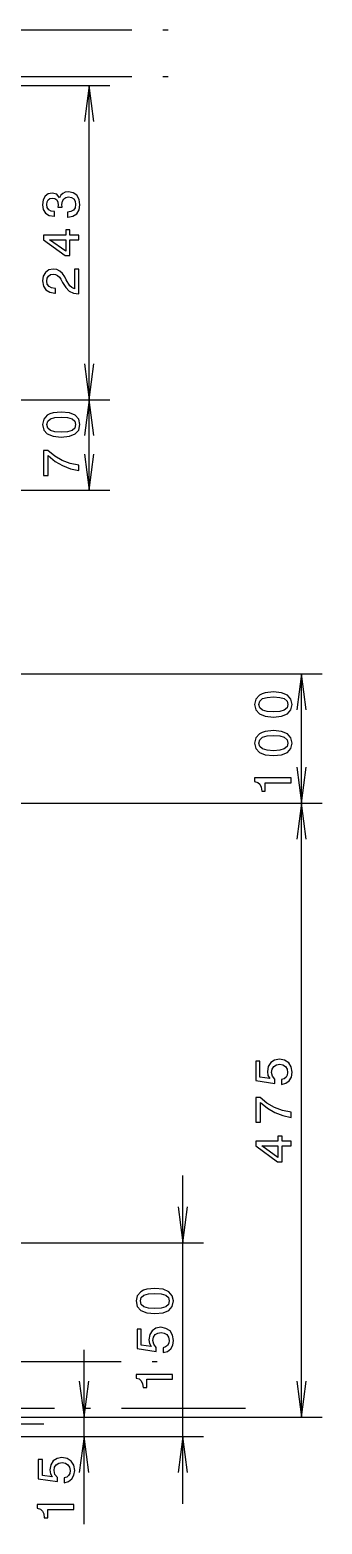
# Model space of a CAD drawing. Extents: x 0 to 1189, y 0 to 841.
# Drawn here: x 790.1 to 818.3, y 429.1 to 573.6 of the extents above; entities that cross this region are included whole.
import ezdxf

# ---------------------------------------------------------------- set-up
doc = ezdxf.new("R2010")
doc.units = 0
doc.linetypes.add('DASHDOT', pattern=[18.5, 12, -3, 0.5, -3])

msp = doc.modelspace()

# ---------------------------------------------------------------- linework, layer by layer
at = {"color": 7, "linetype": 'DASHDOT', "lineweight": 25}
for p, q in [((140.42, 573.59), (803.42, 573.59)), ((140.42, 569.09), (803.42, 569.09)), ((139.37, 444.84), (804.47, 444.84)), ((132.92, 440.34), (810.92, 440.34))]:
    msp.add_line(p, q, dxfattribs=at)
at = {"color": 7, "lineweight": 25}
for p, q in [((748.17, 568.22), (797.8, 568.22)), ((795.8, 537.84), (795.8, 568.22)), ((754.42, 537.84), (797.8, 537.84)), ((754.42, 537.84), (797.8, 537.84)), ((795.8, 529.09), (795.8, 537.84)), ((754.42, 529.09), (797.8, 529.09)), ((756.92, 511.34), (818.31, 511.34)), ((816.31, 498.84), (816.31, 511.34)), ((756.92, 498.84), (818.31, 498.84)), ((756.92, 498.84), (818.31, 498.84)), ((816.31, 439.47), (816.31, 498.84)), ((804.84, 431.09), (804.84, 462.84)), ((754.42, 456.34), (806.84, 456.34)), ((795.29, 429.13), (795.29, 445.97)), ((754.42, 439.47), (797.29, 439.47)), ((754.42, 439.47), (791.41, 439.47)), ((754.42, 439.47), (818.31, 439.47)), ((752.54, 438.84), (791.41, 438.84)), ((754.42, 437.59), (806.84, 437.59)), ((754.42, 437.59), (797.29, 437.59))]:
    msp.add_line(p, q, dxfattribs=at)
for points in [[(796.25, 564.75), (795.8, 568.22), (795.34, 564.75)], [(795.34, 541.31), (795.8, 537.84), (796.25, 541.31)], [(796.25, 534.37), (795.8, 537.84), (795.34, 534.37)], [(795.34, 532.56), (795.8, 529.09), (796.25, 532.56)], [(816.77, 507.87), (816.31, 511.34), (815.86, 507.87)], [(815.86, 502.31), (816.31, 498.84), (816.77, 502.31)], [(816.77, 495.37), (816.31, 498.84), (815.86, 495.37)], [(804.39, 459.81), (804.84, 456.34), (805.3, 459.81)], [(794.83, 442.94), (795.29, 439.47), (795.74, 442.94)], [(815.86, 442.94), (816.31, 439.47), (816.77, 442.94)], [(795.74, 434.12), (795.29, 437.59), (794.83, 434.12)], [(805.3, 434.12), (804.84, 437.59), (804.39, 434.12)]]:
    msp.add_lwpolyline(points, dxfattribs=at)
for points in [[(793.7, 555.5), (793.73, 555.5), (794.22, 555.58), (794.58, 555.81), (794.81, 556.19), (794.9, 556.68), (794.81, 557.21), (794.59, 557.6), (794.24, 557.85), (793.78, 557.94), (793.48, 557.9), (793.24, 557.79), (793.06, 557.61), (792.92, 557.37), (792.65, 557.7), (792.21, 557.81), (791.82, 557.74), (791.52, 557.52), (791.34, 557.17), (791.27, 556.68), (791.35, 556.23), (791.57, 555.88), (791.93, 555.65), (792.39, 555.58), (792.43, 555.58), (792.43, 556.03), (792.11, 556.07), (791.88, 556.2), (791.73, 556.41), (791.68, 556.71), (791.72, 556.97), (791.83, 557.16), (792, 557.28), (792.23, 557.32), (792.48, 557.28), (792.65, 557.16), (792.75, 556.94), (792.78, 556.66), (792.77, 556.46), (793.17, 556.46), (793.16, 556.71), (793.21, 557.03), (793.33, 557.26), (793.52, 557.4), (793.78, 557.45), (794.07, 557.4), (794.29, 557.25), (794.43, 557.02), (794.47, 556.71), (794.42, 556.39), (794.27, 556.16), (794.03, 556.02), (793.7, 555.96)], [(794.8, 553.31), (794.8, 553.76), (793.93, 553.76), (793.93, 554.26), (793.52, 554.26), (793.52, 553.76), (791.37, 553.76), (791.37, 553.3), (793.48, 551.77), (793.93, 551.77), (793.93, 553.31)], [(793.52, 552.19), (791.96, 553.31), (793.52, 553.31)], [(794.8, 548.07), (794.8, 550.47), (794.36, 550.47), (794.36, 548.57), (794.12, 548.68), (793.93, 548.86), (793.57, 549.42), (793.42, 549.71), (793.2, 550.05), (792.95, 550.28), (792.65, 550.42), (792.31, 550.47), (791.89, 550.39), (791.56, 550.15), (791.35, 549.79), (791.27, 549.32), (791.36, 548.83), (791.59, 548.46), (791.97, 548.23), (792.47, 548.15), (792.54, 548.15), (792.54, 548.6), (792.5, 548.6), (792.16, 548.65), (791.91, 548.79), (791.74, 549), (791.69, 549.29), (791.74, 549.58), (791.86, 549.8), (792.06, 549.94), (792.31, 549.99), (792.54, 549.96), (792.74, 549.86), (792.91, 549.7), (793.06, 549.48), (793.22, 549.18), (793.53, 548.69), (793.87, 548.34), (794.27, 548.13), (794.78, 548.07)], [(793.09, 534.22), (793.88, 534.3), (794.44, 534.54), (794.78, 534.91), (794.9, 535.44), (794.78, 535.96), (794.44, 536.34), (793.88, 536.57), (793.09, 536.65), (792.3, 536.57), (791.99, 536.47), (791.73, 536.34), (791.39, 535.96), (791.27, 535.44), (791.39, 534.91), (791.73, 534.54), (792.3, 534.3)], [(793.09, 534.71), (792.48, 534.75), (792.04, 534.87), (791.78, 535.1), (791.69, 535.44), (791.78, 535.77), (792.04, 536), (792.48, 536.12), (793.09, 536.16), (793.7, 536.12), (794.14, 536), (794.4, 535.77), (794.48, 535.44), (794.4, 535.1), (794.14, 534.87), (793.7, 534.75)], [(794.8, 531), (794.8, 531.51), (793.96, 531.68), (793.19, 531.97), (792.47, 532.38), (791.79, 532.92), (791.37, 532.92), (791.37, 530.52), (791.83, 530.52), (791.83, 532.44), (792.51, 531.88), (793.22, 531.47), (793.98, 531.17)], [(813.6, 507.16), (814.4, 507.24), (814.96, 507.47), (815.3, 507.85), (815.42, 508.38), (815.3, 508.9), (814.96, 509.28), (814.4, 509.51), (813.6, 509.59), (812.82, 509.51), (812.51, 509.41), (812.25, 509.28), (811.91, 508.9), (811.79, 508.38), (811.91, 507.85), (812.25, 507.47), (812.82, 507.24)], [(813.6, 507.65), (812.99, 507.69), (812.56, 507.81), (812.3, 508.04), (812.21, 508.38), (812.3, 508.71), (812.56, 508.94), (812.99, 509.06), (813.6, 509.1), (814.22, 509.06), (814.66, 508.94), (814.92, 508.71), (815, 508.38), (814.92, 508.04), (814.66, 507.81), (814.22, 507.69)], [(813.6, 503.43), (814.4, 503.5), (814.96, 503.74), (815.3, 504.12), (815.42, 504.64), (815.3, 505.16), (814.96, 505.54), (814.4, 505.77), (813.6, 505.85), (812.82, 505.77), (812.51, 505.68), (812.25, 505.54), (811.91, 505.16), (811.79, 504.64), (811.91, 504.12), (812.25, 503.74), (812.82, 503.5)], [(813.6, 503.91), (812.99, 503.95), (812.56, 504.08), (812.3, 504.3), (812.21, 504.64), (812.3, 504.97), (812.56, 505.2), (812.99, 505.33), (813.6, 505.37), (814.22, 505.33), (814.66, 505.2), (814.92, 504.97), (815, 504.64), (814.92, 504.3), (814.66, 504.08), (814.22, 503.95)], [(815.31, 500.81), (815.31, 501.27), (811.79, 501.27), (811.79, 500.93), (812.1, 500.84), (812.3, 500.66), (812.42, 500.38), (812.47, 500), (812.82, 500), (812.82, 500.81)], [(814.4, 471.64), (814.82, 471.75), (815.14, 472), (815.34, 472.36), (815.42, 472.83), (815.32, 473.34), (815.08, 473.74), (814.68, 473.99), (814.18, 474.08), (813.71, 474), (813.34, 473.76), (813.11, 473.38), (813.02, 472.89), (813.08, 472.51), (813.25, 472.22), (812.3, 472.36), (812.3, 473.89), (811.89, 473.89), (811.89, 472.02), (813.75, 471.74), (813.75, 472.15), (813.51, 472.44), (813.42, 472.81), (813.48, 473.13), (813.64, 473.38), (813.89, 473.54), (814.21, 473.59), (814.52, 473.54), (814.77, 473.38), (814.93, 473.13), (814.98, 472.81), (814.95, 472.54), (814.83, 472.34), (814.65, 472.19), (814.4, 472.11)], [(815.31, 468.46), (815.31, 468.97), (814.48, 469.13), (813.71, 469.42), (812.98, 469.84), (812.31, 470.38), (811.89, 470.38), (811.89, 467.98), (812.35, 467.98), (812.35, 469.89), (813.03, 469.34), (813.74, 468.92), (814.5, 468.63)], [(815.31, 465.7), (815.31, 466.15), (814.45, 466.15), (814.45, 466.65), (814.04, 466.65), (814.04, 466.15), (811.89, 466.15), (811.89, 465.69), (814, 464.16), (814.45, 464.16), (814.45, 465.7)], [(814.04, 464.58), (812.48, 465.7), (814.04, 465.7)], [(802.13, 449.49), (802.93, 449.57), (803.49, 449.8), (803.83, 450.18), (803.95, 450.71), (803.83, 451.22), (803.49, 451.6), (802.93, 451.84), (802.13, 451.92), (801.35, 451.84), (801.04, 451.74), (800.78, 451.6), (800.44, 451.22), (800.32, 450.71), (800.44, 450.18), (800.78, 449.8), (801.35, 449.57)], [(802.13, 449.97), (801.52, 450.01), (801.09, 450.14), (800.83, 450.37), (800.74, 450.71), (800.83, 451.04), (801.09, 451.27), (801.52, 451.39), (802.13, 451.43), (802.75, 451.39), (803.19, 451.27), (803.45, 451.04), (803.53, 450.71), (803.45, 450.37), (803.19, 450.14), (802.75, 450.01)], [(802.93, 445.72), (803.35, 445.83), (803.67, 446.08), (803.87, 446.44), (803.95, 446.9), (803.85, 447.41), (803.61, 447.81), (803.21, 448.06), (802.71, 448.16), (802.24, 448.07), (801.87, 447.83), (801.64, 447.45), (801.55, 446.96), (801.61, 446.59), (801.78, 446.29), (800.83, 446.43), (800.83, 447.97), (800.42, 447.97), (800.42, 446.1), (802.28, 445.82), (802.28, 446.22), (802.04, 446.52), (801.95, 446.89), (802.01, 447.21), (802.17, 447.46), (802.42, 447.61), (802.74, 447.67), (803.05, 447.61), (803.3, 447.45), (803.46, 447.21), (803.51, 446.89), (803.48, 446.62), (803.36, 446.41), (803.18, 446.26), (802.93, 446.19)], [(803.84, 443.14), (803.84, 443.6), (800.32, 443.6), (800.32, 443.26), (800.63, 443.17), (800.83, 442.99), (800.95, 442.71), (801, 442.33), (801.35, 442.33), (801.35, 443.14)], [(793.37, 433.14), (793.79, 433.25), (794.11, 433.5), (794.31, 433.86), (794.39, 434.32), (794.3, 434.83), (794.05, 435.23), (793.65, 435.48), (793.15, 435.58), (792.68, 435.49), (792.31, 435.25), (792.08, 434.87), (791.99, 434.38), (792.05, 434), (792.22, 433.71), (791.27, 433.85), (791.27, 435.39), (790.86, 435.39), (790.86, 433.52), (792.72, 433.24), (792.72, 433.64), (792.48, 433.93), (792.39, 434.31), (792.45, 434.63), (792.61, 434.88), (792.86, 435.03), (793.18, 435.09), (793.49, 435.03), (793.74, 434.87), (793.9, 434.63), (793.95, 434.31), (793.92, 434.04), (793.8, 433.83), (793.62, 433.68), (793.37, 433.61)], [(794.29, 430.56), (794.29, 431.02), (790.76, 431.02), (790.76, 430.68), (791.07, 430.59), (791.27, 430.4), (791.4, 430.13), (791.44, 429.74), (791.79, 429.74), (791.79, 430.56)]]:
    msp.add_lwpolyline(points, close=True, dxfattribs=at)

doc.saveas('drawing.dxf')
